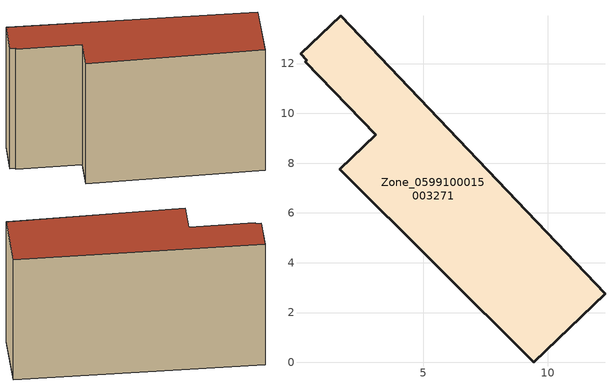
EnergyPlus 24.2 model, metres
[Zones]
Zone_0599100015003271
 floor ground (C_G): 1.65,7.76 3.08,9.14 0.25,12.07 0.33,12.14 0.07,12.39 1.69,13.92 12.3,2.76 9.44,0 z0.84
 wall outside (C_F): 3.08,9.14 1.65,7.76 9.44,0 12.3,2.76 1.69,13.92 0.07,12.39 0.33,12.14 0.25,12.07 3.08,9.14 z0.84:9.85
 roof outside (C_R): 1.69,13.92 0.07,12.39 0.33,12.14 0.25,12.07 3.08,9.14 1.65,7.76 9.44,0 12.3,2.76 z9.85
[BUILDING]
Pand.0599100015003271: North Axis=0; Terrain=City; Loads Convergence Tolerance Value=0.04; Temperature Convergence Tolerance Value=0.4; Solar Distribution=FullExterior; Maximum Number of Warmup Days=25; Minimum Number of Warmup Days=1
[Site:Location]
Rotterdam.The.Hague.AP_ZH_NLD Design_Conditions: Latitude=51.96; Longitude=4.45; Time Zone=1; Elevation=-4.5
[SITE:GROUNDTEMPERATURE:BUILDINGSURFACE]
18, 18, 18, 18, 18, 18, 18, 18, 18, 18, 18, 18
[MATERIAL] Thermal Absorptance=0.9; Solar Absorptance=0.7; Visible Absorptance=0.7
Name | Roughness | Thickness | Conductivity | Density | Specific Heat
G.TI.1975-1991 | MediumSmooth | 0.15 | 0.288461 | 540 | 1210
F.TI.1975-1991 | Rough | 0.3 | 0.230769 | 1920 | 840
R.TI.1975-1991 | MediumRough | 0.2 | 0.153846 | 1500 | 1000
[CONSTRUCTION]
C_G: G.TI.1975-1991
C_F: F.TI.1975-1991
C_R: R.TI.1975-1991
[ZONE]
Zone_0599100015003271: Type=1; Multiplier=1; Ceiling Height=Autocalculate; Volume=Autocalculate; Floor Area=autocalculate; Part of Total Floor Area=Yes
[ZONEINFILTRATION:DESIGNFLOWRATE]
Infil_Zone_0599100015003271: Zone or ZoneList or Space or SpaceList=Zone_0599100015003271; Schedule=AlwaysOn; Design Flow Rate Calculation Method=Flow/Area; Flow Rate per Floor Area=0.003; Constant Term Coefficient=1; Temperature Term Coefficient=0; Velocity Term Coefficient=0; Velocity Squared Term Coefficient=0
[HVACTEMPLATE:ZONE:IDEALLOADSAIRSYSTEM]
Zone_0599100015003271: Maximum Heating Supply Air Temperature=50; Minimum Cooling Supply Air Temperature=13; Maximum Heating Supply Air Humidity Ratio=0.0156; Minimum Cooling Supply Air Humidity Ratio=0.0077; Heating Limit=NoLimit; Cooling Limit=NoLimit; Dehumidification Control Type=ConstantSensibleHeatRatio; Cooling Sensible Heat Ratio=0.7; Dehumidification Setpoint=60; Humidification Control Type=None; Humidification Setpoint=30; Outdoor Air Method=None; Outdoor Air Flow Rate per Person=0.00944; Outdoor Air Flow Rate per Zone Floor Area=0; Outdoor Air Flow Rate per Zone=0; Demand Controlled Ventilation Type=None; Outdoor Air Economizer Type=NoEconomizer; Heat Recovery Type=None; Sensible Heat Recovery Effectiveness=0.7; Latent Heat Recovery Effectiveness=0.65
[ZONECONTROL:THERMOSTAT]
ThermostatControl_Zone_0599100015003271: Zone or ZoneList=Zone_0599100015003271; Control Type Schedule=DualSetpointControlType; Control 1=Thermostat_Zone_0599100015003271; Temperature Difference Between Cutout And Setpoint=0
[THERMOSTATSETPOINT:DUALSETPOINT]
Thermostat_Zone_0599100015003271: Heating Setpoint Temperature Schedule=HeatingSetpoint_Zone_0599100015003271; Cooling Setpoint Temperature Schedule=CoolingSetpoint_Zone_0599100015003271
[SCHEDULE:COMPACT]
HeatingSetpoint_Zone_0599100015003271: Through: 12/31, For: AllDays, Until: 24:00, 21
CoolingSetpoint_Zone_0599100015003271: Through: 12/31, For: AllDays, Until: 24:00, 24
DualSetpointControlType: Through: 12/31, For: AllDays, Until: 24:00, 4
AlwaysOn: Through: 12/31, For: AllDays, Until: 24:00, 1
